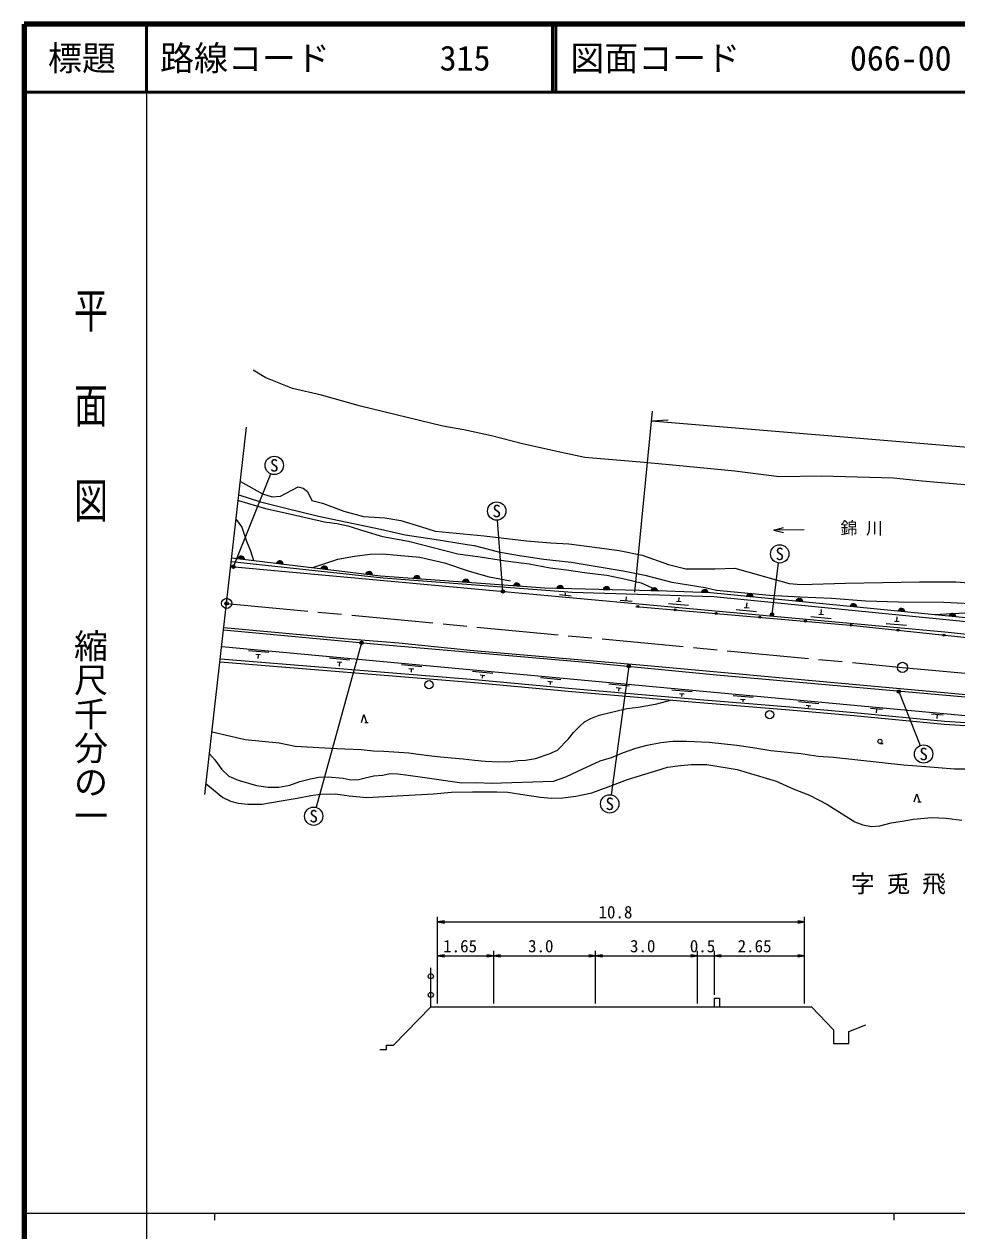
# Model space of a CAD drawing. Units: millimetres at full size, sheet at 1:1000, with parts at other scales. Extents: x 40000 to 680000, y 20000 to 380000.
# Drawn here: x 40000 to 177258, y 202409 to 380000 of the extents above; entities that cross this region are included whole.
import ezdxf
from ezdxf.enums import TextEntityAlignment as Align

# ---------------------------------------------------------------- set-up
doc = ezdxf.new("R2010")
doc.units = ezdxf.units.MM
doc.header["$LTSCALE"] = 1000
doc.header["$PDMODE"] = 32
doc.header["$PDSIZE"] = 500
doc.linetypes.add('CHAIN', pattern=[18.5, 12, -1.5, 3.5, -1.5])
for name, color, linetype, lineweight in [('M-BGD', 7, 'Continuous', 25), ('M-BGD-HTXT', 7, 'Continuous', 13), ('M-BMK', 2, 'CHAIN', 13), ('M-BMK-OTRS', 5, 'Continuous', 25), ('M-BMK-SRVR', 3, 'Continuous', 25), ('M-STR-HTXT', 7, 'Continuous', 13), ('M-STR-STRC', 7, 'Continuous', 25), ('M-TTL', 2, 'Continuous', 140), ('M-TTL-BAND', 7, 'Continuous', 25), ('M-TTL-LINE', 7, 'Continuous', 50)]:
    doc.layers.add(name, color=color, linetype=linetype, lineweight=lineweight)
for name, color, linetype in [('M-BMK-HTXT', 7, 'Continuous'), ('M-OTRS', 6, 'Continuous'), ('M-TTL-TXT', 7, 'Continuous')]:
    doc.layers.add(name, color=color, linetype=linetype)
doc.styles.add('@ＭＳ ゴシック', font='')
doc.styles.add('ＭＳ ゴシック', font='')
doc.styles.get('@ＭＳ ゴシック').set_extended_font_data('@MS Gothic')
doc.styles.get('ＭＳ ゴシック').set_extended_font_data('MS Gothic')

# ---------------------------------------------------------------- blocks, each defined once
blk = doc.blocks.new('open_arrow')
at = {"color": 0, "linetype": 'Continuous', "lineweight": -2}
blk.add_lwpolyline([(7.5, 1.25), (0, 0), (7.5, -1.25)], dxfattribs=at)

msp = doc.modelspace()

# ---------------------------------------------------------------- hatches: boundary and pattern name
at = {"layer": 'M-BGD'}
for points in [[(71445, 301355, -0.82183), (72429, 301237)], [(77143, 300667, -0.82183), (78127, 300549)], [(83681, 299878, -0.82183), (84665, 299760)], [(90266, 299083, -0.82183), (91250, 298965)], [(97310, 298460, -0.82183), (98298, 298387)], [(104494, 297927, -0.82183), (105482, 297853)], [(112017, 297368, -0.82183), (113005, 297295)], [(118388, 296983, -0.82183), (119378, 296959)], [(125203, 296816, -0.82183), (126194, 296792)], [(132245, 296644, -0.82183), (133236, 296620)], [(139672, 296403, -0.82183), (140662, 296367)], [(146299, 295836, -0.82183), (147285, 295740)], [(153585, 295124, -0.82183), (154571, 295027)], [(161564, 294344, -0.82183), (162550, 294247)], [(168629, 293653, -0.82183), (169616, 293556)], [(176139, 292918, -0.82183), (177125, 292822)]]:
    msp.add_hatch(color=256, dxfattribs=at).paths.add_polyline_path(points)
at = {"layer": 'M-STR-STRC'}
for points in [[(71016, 300275, -1), (70576, 300035, -1)], [(110678, 296641, -1), (110239, 296402, -1)], [(150284, 293237, -1), (149844, 292998, -1)], [(89881, 289085, -1), (89442, 288846, -1)], [(129188, 285629, -1), (128749, 285390, -1)], [(168931, 281887, -1), (168492, 281648, -1)]]:
    msp.add_hatch(color=256, dxfattribs=at).paths.add_polyline_path(points)

# ---------------------------------------------------------------- linework, layer by layer
at = {"layer": 'M-BGD'}
for p, q in [((150309, 305525), (151751, 305938)), ((154808, 305602), (150309, 305525)), ((150309, 305525), (151764, 305162)), ((71445, 301355), (72429, 301237)), ((77143, 300667), (78127, 300549)), ((83681, 299878), (84665, 299760)), ((90266, 299083), (91250, 298965)), ((97310, 298460), (98298, 298387)), ((104494, 297927), (105482, 297853)), ((112017, 297368), (113005, 297295)), ((118388, 296983), (119378, 296959)), ((125203, 296816), (126194, 296792)), ((132245, 296644), (133236, 296620)), ((118777, 296042), (120520, 295883)), ((119649, 295962), (119680, 296303)), ((127726, 295222), (129469, 295063)), ((128598, 295143), (128649, 295703)), ((135988, 295087), (136685, 295023)), ((136337, 295055), (136388, 295615)), ((139672, 296403), (140662, 296367)), ((146299, 295836), (147285, 295740)), ((146325, 294140), (146387, 294812)), ((153585, 295124), (154571, 295027)), ((134802, 294744), (137790, 294470)), ((144790, 293829), (147778, 293555)), ((145977, 294172), (146674, 294108)), ((156943, 293167), (157640, 293104)), ((157292, 293135), (157356, 293837)), ((161564, 294344), (162550, 294247)), ((168629, 293653), (169616, 293556)), ((155757, 292824), (158744, 292551)), ((166878, 291805), (169865, 291532)), ((168064, 292149), (168761, 292085)), ((168412, 292117), (168472, 292769)), ((176139, 292918), (177125, 292822)), ((75991, 287506), (73004, 287783)), ((74805, 287164), (74108, 287229)), ((74456, 287196), (74404, 286636)), ((87943, 286396), (84955, 286674)), ((86756, 286055), (86059, 286119)), ((86407, 286087), (86355, 285527)), ((98512, 285415), (95525, 285693)), ((97325, 285074), (96628, 285138)), ((96977, 285106), (96931, 284616)), ((108986, 284443), (105999, 284720)), ((107800, 284101), (107103, 284166)), ((107451, 284134), (107417, 283771)), ((118963, 283517), (115975, 283795)), ((117776, 283175), (117079, 283240)), ((117427, 283208), (117390, 282808)), ((129030, 282583), (126043, 282860)), ((127843, 282241), (127146, 282306)), ((127495, 282273), (127456, 281852)), ((138321, 281720), (135334, 281998)), ((137135, 281379), (136437, 281443)), ((136786, 281411), (136752, 281047)), ((147304, 280887), (144317, 281164)), ((146118, 280545), (145421, 280610)), ((145769, 280577), (145740, 280262)), ((156944, 279992), (153957, 280269)), ((155757, 279650), (155060, 279715)), ((155409, 279683), (155384, 279411)), ((166294, 279124), (164552, 279286)), ((165423, 279205), (165371, 278645)), ((90149, 277227), (90651, 277227)), ((175248, 278293), (173505, 278455)), ((174376, 278374), (174324, 277814)), ((165934, 274151), (166434, 274151)), ((171509, 265556), (172011, 265556)), ((99845, 235381), (99845, 241131))]:
    msp.add_line(p, q, dxfattribs=at)
for points in [[(184645, 311660), (172167, 312717), (167913, 313161), (157315, 313459), (151132, 313389), (144564, 314200), (135953, 315031), (131239, 315476), (122517, 316242), (118414, 317105), (113323, 318215), (108787, 319387), (104715, 320312), (101614, 320837), (89512, 323775), (83742, 325378), (79484, 326365), (75566, 327938), (73691, 329062)], [(71833, 312671), (75090, 310892), (76495, 310455), (77743, 310517), (80328, 311898), (81083, 311734), (81677, 311204), (82332, 309893), (83924, 309519), (87046, 308302), (89949, 307553), (93071, 307366), (95443, 306961), (98315, 306056), (100469, 305401), (107705, 304677), (113918, 303972), (117444, 303680), (120160, 303493), (123938, 303025), (127559, 302557), (130930, 301839), (134832, 300498), (137392, 299842), (141700, 299842), (144603, 299936), (152580, 297687), (154363, 297528), (160888, 297747), (171781, 297936), (177089, 297934), (182665, 297496)], [(71521, 309915), (75534, 308732), (78835, 307961), (84203, 306769), (86024, 306512), (87628, 306173), (90158, 305371), (92719, 304600), (96576, 303891), (103829, 302058), (107085, 301602), (110819, 301016), (114336, 300554), (117390, 299968), (119835, 299689), (122796, 299257), (125758, 298918), (128535, 298301), (130818, 297777), (133420, 296615)], [(71615, 310752), (74764, 309693), (78713, 308737), (83311, 307596), (92446, 305659), (96053, 304852), (100342, 304204), (105186, 303402), (106204, 303279), (109783, 302323), (112915, 301794), (116494, 301239), (120505, 300808), (124053, 300252), (128157, 299543), (131334, 298896), (135324, 297872), (140199, 297101), (141865, 296700), (149683, 295985), (154188, 295711), (158816, 295526), (163876, 295125), (168669, 294968), (175334, 294938), (181267, 294658)], [(71204, 307123), (72017, 305957), (72726, 303891), (73313, 302473), (73764, 301075)], [(82486, 300022), (86187, 301255), (88610, 301689), (90925, 301978), (92769, 302051), (94903, 301870), (98230, 301545), (101883, 300713), (105499, 299484), (108429, 298653), (111561, 298070)], [(70418, 300190), (175508, 290563), (193305, 288686), (216273, 286621), (234174, 284822), (252879, 283154), (269884, 281420), (316825, 277440)], [(70500, 300913), (92818, 298519), (120639, 296409), (141491, 295756), (195490, 290436), (221908, 288120), (239986, 286817), (253412, 285085), (270085, 283584), (277290, 283216), (282754, 282516), (297888, 281616), (311336, 281029)], [(70562, 301462), (92423, 298823), (116619, 297026), (134522, 296588), (140996, 296355), (220636, 288567), (236779, 287783), (251405, 285652), (260386, 285016), (269448, 284084), (278927, 283982), (282925, 283649), (288755, 282650), (310487, 281585), (316825, 277440)], [(130010, 294319), (162098, 291514), (178274, 289777), (245427, 283544), (270398, 281043), (283678, 279754), (316767, 277176)], [(173911, 293136), (182017, 293578)], [(69359, 290854), (91468, 288798), (122729, 286117), (141899, 284251), (184006, 280518), (219347, 277297), (240091, 275269), (255861, 273859), (255832, 274316), (240527, 275546), (221712, 277352), (131713, 285555), (106116, 287761), (95152, 288888), (87056, 289517), (69394, 291162)], [(69084, 288429), (246734, 271941), (248138, 271066)], [(68825, 286142), (106282, 283118), (120603, 281781), (139418, 280163), (152647, 279068), (162089, 278235), (175380, 276965), (181709, 276567), (189066, 275823), (196975, 275195), (203975, 274510), (211720, 273915), (220876, 272989), (240811, 271231), (259347, 269695), (268503, 268908), (281291, 267863)], [(68875, 286579), (106320, 283557), (120642, 282219), (139455, 280601), (152684, 279507), (162130, 278673), (175415, 277403), (181744, 277006), (189106, 276261), (197014, 275633), (204014, 274948), (211759, 274353), (220918, 273427), (240848, 271670), (259384, 270133), (268540, 269346), (281291, 268304)], [(67656, 275831), (72511, 274704), (77520, 274225), (79863, 273727), (86028, 273399), (89609, 273257), (91432, 273032), (92913, 273007), (96592, 272744), (97644, 272588), (99936, 272321), (101271, 272168), (102900, 272045), (104627, 271872), (106256, 271675), (107835, 271552), (109859, 271453), (111611, 271478), (112675, 271650), (113785, 271675), (115241, 271946), (117247, 272615), (118474, 273155), (120127, 274808), (120843, 275769), (121707, 276657), (122447, 277323), (123385, 277817), (124643, 278310), (128688, 279280), (130347, 279495), (131803, 279717), (133087, 279964), (135105, 280534)], [(89625, 277227), (90013, 278415), (90401, 277227)], [(67289, 272598), (68041, 271726), (69078, 270296), (70139, 269334), (71472, 268717), (74183, 267943), (75914, 267731), (77468, 267731), (79122, 267977), (80553, 268520), (82157, 268939), (83341, 269161), (84723, 269235), (86929, 269043), (87833, 268840), (88993, 268766), (90202, 269062), (91460, 269383), (92793, 269482), (93854, 269704), (95014, 269679), (96495, 269457), (98617, 269161), (104398, 268367), (106612, 268396), (108735, 268298), (117897, 268573), (119720, 269210), (121472, 270074), (124772, 271577), (126457, 272096), (128197, 272787), (129998, 273428), (131701, 273897), (133700, 274267), (135452, 274464), (137475, 274489), (140824, 274343), (144859, 273879), (147244, 273527), (149860, 273107), (154303, 272684), (156836, 272293), (159082, 272121), (169382, 271002), (172679, 270764), (176893, 270425), (179759, 270419)], [(66789, 268185), (67890, 267336), (69247, 266201), (70358, 265659), (71493, 265363), (72900, 265215), (74973, 265215), (77835, 265683), (80155, 266078), (82203, 266497), (83634, 266670), (85806, 266719), (87830, 266448), (90421, 266177), (100235, 266734), (102894, 266991), (105979, 267040), (109582, 267015), (111186, 266966), (113703, 266571), (115998, 266226), (117587, 266103), (119265, 266127), (121165, 266399), (123559, 266892), (125953, 267755), (128618, 268766), (130863, 269457), (132936, 270123), (134689, 270641), (136613, 270888), (138193, 271060), (140463, 271060), (144930, 270325), (150673, 268576), (153161, 267484), (155579, 266547), (158121, 265190), (162234, 262598), (163427, 262181), (164710, 261934), (165903, 262033), (167581, 262452), (169210, 262699), (170888, 262995), (173529, 263235), (175675, 263143), (177995, 262872)], [(170984, 265556), (171372, 266744), (171761, 265556)], [(141595, 235381), (141595, 236631), (142345, 236631), (142345, 235381)], [(92345, 229081), (93345, 229081), (93345, 229731), (94345, 229731), (99845, 235381), (155845, 235381), (159095, 231981), (159095, 229981), (161345, 229981), (161345, 231731), (163845, 232731)]]:
    msp.add_lwpolyline(points, dxfattribs=at)
for centre, radius in [((130297, 294294), 150), ((135806, 293812), 150), ((141852, 293284), 150), ((148261, 292724), 150), ((154963, 292138), 150), ((161711, 291548), 150), ((168595, 290817), 150), ((175372, 290089), 150), ((99586, 282785), 600), ((149716, 278387), 600), ((165934, 274451), 300), ((99845, 239881), 375), ((99845, 237131), 375)]:
    msp.add_circle(centre, radius, dxfattribs=at)
for centre, start, end in [((71925, 301199), 4.28825, 161.94644), ((77624, 300511), 4.28825, 161.94644), ((84161, 299722), 4.28825, 161.94644), ((90746, 298927), 4.28825, 161.94644), ((97797, 298326), 6.92371, 164.5819), ((104981, 297792), 6.92371, 164.5819), ((112504, 297234), 6.92371, 164.5819), ((118881, 296873), 9.76922, 167.42741), ((125696, 296706), 9.76922, 167.42741), ((132738, 296534), 9.76922, 167.42741), ((140164, 296287), 9.10785, 166.76604), ((146782, 295691), 5.586, 163.24419), ((154068, 294978), 5.586, 163.24419), ((162047, 294198), 5.586, 163.24419), ((169113, 293507), 5.586, 163.24419), ((176622, 292773), 5.586, 163.24419)]:
    msp.add_arc(centre, 505, start, end, dxfattribs=at)
at = {"layer": 'M-BGD-HTXT'}
for p, q in [((70796, 300155), (76300, 313809)), ((110458, 296522), (109652, 306999)), ((150064, 293118), (151022, 300702)), ((89662, 288966), (82966, 264739)), ((128968, 285509), (126366, 266590)), ((168712, 281768), (171863, 273842))]:
    msp.add_line(p, q, dxfattribs=at)
for centre in [(76805, 315061), (109548, 308345), (151192, 302041), (172362, 272588), (126182, 265253), (82606, 263438)]:
    msp.add_circle(centre, 1350, dxfattribs=at)
at = {"layer": 'M-BMK'}
msp.add_lwpolyline([(69802, 294753), (169264, 285337), (269380, 276192), (337747, 270262)], dxfattribs=at)
at = {"layer": 'M-BMK-OTRS'}
msp.add_line((66611, 266613), (72744, 320704), dxfattribs=at)
at = {"layer": 'M-BMK-SRVR'}
for centre in [(69802, 294753), (169264, 285337)]:
    msp.add_circle(centre, 750, dxfattribs=at)
at = {"layer": 'M-OTRS'}
msp.add_point((69802, 294753), dxfattribs=at)
at = {"layer": 'M-STR-HTXT'}
for p, q in [((129881, 296426), (132456, 323025)), ((132322, 321636), (134773, 321773)), ((132322, 321636), (317625, 306068)), ((100845, 235881), (100845, 248631)), ((154845, 235881), (154845, 248631)), ((100845, 247881), (154845, 247881)), ((109095, 235881), (109095, 243631)), ((124095, 235881), (124095, 243631)), ((139095, 235881), (139095, 243631)), ((141595, 237131), (141595, 243631)), ((100845, 242881), (109095, 242881)), ((109095, 242881), (124095, 242881)), ((124095, 242881), (139095, 242881)), ((137095, 242881), (143595, 242881)), ((141595, 242881), (154845, 242881))]:
    msp.add_line(p, q, dxfattribs=at)
at = {"layer": 'M-STR-STRC'}
for centre in [(70796, 300155), (110458, 296522), (150064, 293118), (89662, 288966), (128968, 285509), (168712, 281768)]:
    msp.add_circle(centre, 250, dxfattribs=at)
at = {"layer": 'M-TTL'}
for p, q in [((40000, 380000), (40000, 20000)), ((680000, 380000), (40000, 380000))]:
    msp.add_line(p, q, dxfattribs=at)
at = {"layer": 'M-TTL-BAND'}
for p, q in [((58000, 370000), (58000, 20000)), ((40000, 205000), (579000, 205000)), ((68000, 205000), (68000, 204000)), ((168000, 205000), (168000, 204000))]:
    msp.add_line(p, q, dxfattribs=at)
at = {"layer": 'M-TTL-LINE'}
for p, q in [((58000, 380000), (58000, 370000)), ((117750, 380000), (117750, 370000)), ((118250, 380000), (118250, 370000)), ((40000, 370000), (680000, 370000))]:
    msp.add_line(p, q, dxfattribs=at)

# ---------------------------------------------------------------- block references
at = {"layer": 'M-STR-HTXT', "xscale": 133, "yscale": 133}
for p in [(100845, 247881), (100845, 242881), (109095, 242881), (124095, 242881), (141595, 242881), (141595, 242881)]:
    msp.add_blockref('open_arrow', p, dxfattribs=at)
at = {"layer": 'M-STR-HTXT', "xscale": 133, "yscale": 133, "rotation": 180}
for p in [(154845, 247881), (109095, 242881), (124095, 242881), (139095, 242881), (139095, 242881), (154845, 242881)]:
    msp.add_blockref('open_arrow', p, dxfattribs=at)

# ---------------------------------------------------------------- texts
at = {"layer": 'M-BGD-HTXT', "style": 'ＭＳ ゴシック'}
for p in [(76805, 315061), (109548, 308345), (151192, 302041), (172362, 272588), (126182, 265253), (82606, 263438)]:
    msp.add_text('S', height=1833, dxfattribs=at).set_placement(p, align=Align.MIDDLE_CENTER)
at = {"layer": 'M-BMK-HTXT', "style": 'ＭＳ ゴシック'}
msp.add_text('錦 川', height=1833, dxfattribs=at).set_placement((160138, 305835), align=Align.MIDDLE_LEFT)
msp.add_text('字 兎 飛', height=2566, dxfattribs=at).set_placement((168652, 253497), align=Align.MIDDLE_CENTER)
at = {"layer": 'M-STR-HTXT', "style": 'ＭＳ ゴシック'}
for s, p in [('10.8', (127019, 249318)), ('1.65', (104158, 244318)), ('3.0', (116027, 244318)), ('3.0', (131027, 244318)), ('0.5', (139828, 244318)), ('2.65', (147490, 244318))]:
    msp.add_text(s, height=1833, dxfattribs=at).set_placement(p, align=Align.MIDDLE_CENTER)
at = {"layer": 'M-TTL-BAND', "style": '@ＭＳ ゴシック', "width": 1.4}
msp.add_text('平  面  図', height=3666, rotation=270, dxfattribs=at).set_placement((49777, 306475), align=Align.MIDDLE_RIGHT)
at = {"layer": 'M-TTL-BAND', "style": '@ＭＳ ゴシック'}
msp.add_text('縮尺千分の一', height=3666, rotation=270, dxfattribs=at).set_placement((49777, 261030), align=Align.MIDDLE_RIGHT)
at = {"layer": 'M-TTL-TXT', "style": 'ＭＳ ゴシック'}
msp.add_text('標題', height=3666, dxfattribs=at).set_placement((48500, 375000), align=Align.MIDDLE_CENTER)
for s, p in [('路線コード', (60000, 375000)), ('315', (101142, 375000)), ('図面コード', (120380, 375000)), ('066-00', (161521, 375000))]:
    msp.add_text(s, height=3666, dxfattribs=at).set_placement(p, align=Align.MIDDLE_LEFT)

doc.saveas('drawing.dxf')
